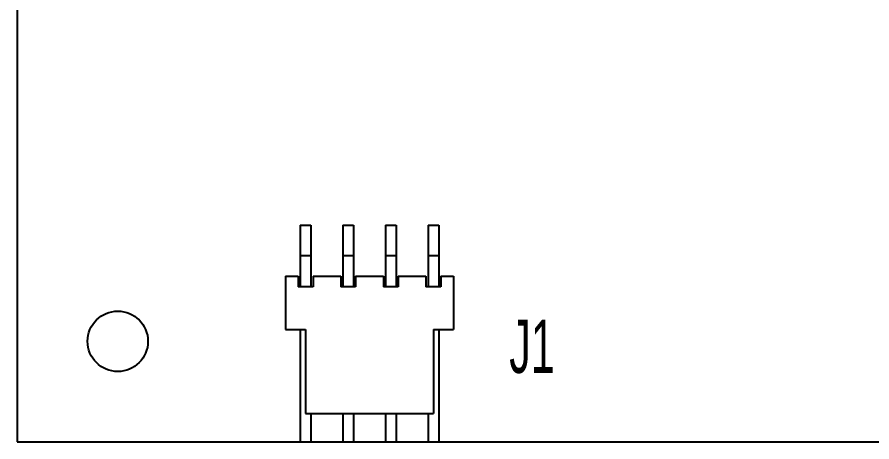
# Model space of a CAD drawing. Header units: millimetres. Extents: x 101 to 291, y 114 to 180.
# Drawn here: x 101 to 152, y 114.2 to 139.5 of the extents above; entities that cross this region are included whole.
import ezdxf

# ---------------------------------------------------------------- set-up
doc = ezdxf.new("R2010")
doc.units = ezdxf.units.MM
doc.styles.add('SLDTEXTSTYLE0', font='TXT', dxfattribs={"width": 0.605})

msp = doc.modelspace()

# ---------------------------------------------------------------- linework, layer by layer
at = {"color": 7, "linetype": 'Continuous', "lineweight": 25}
for p, q in [((101.034, 174.2), (101.034, 114.2)), ((117.91, 127.128), (118.545, 127.128)), ((117.91, 127.128), (117.91, 125.325)), ((118.545, 127.128), (118.545, 125.325)), ((120.45, 127.128), (121.085, 127.128)), ((120.45, 127.128), (120.45, 125.325)), ((121.085, 127.128), (121.085, 125.325)), ((122.99, 127.128), (123.625, 127.128)), ((122.99, 127.128), (122.99, 125.325)), ((123.625, 127.128), (123.625, 125.325)), ((125.53, 127.128), (126.165, 127.128)), ((125.53, 127.128), (125.53, 125.325)), ((126.165, 127.128), (126.165, 125.325)), ((117.91, 125.325), (117.91, 123.445)), ((117.91, 125.325), (118.545, 125.325)), ((118.545, 125.325), (118.545, 123.445)), ((120.45, 125.325), (121.085, 125.325)), ((120.45, 125.325), (120.45, 123.445)), ((121.085, 125.325), (121.085, 123.445)), ((122.99, 125.325), (123.625, 125.325)), ((122.99, 125.325), (122.99, 123.445)), ((123.625, 125.325), (123.625, 123.445)), ((125.53, 125.325), (126.165, 125.325)), ((125.53, 125.325), (125.53, 123.445)), ((126.165, 125.325), (126.165, 123.445)), ((117.034, 124.08), (117.034, 120.905)), ((117.034, 124.08), (117.783, 124.08)), ((117.783, 124.08), (117.783, 123.445)), ((118.672, 124.08), (118.672, 123.445)), ((118.672, 124.08), (120.323, 124.08)), ((120.323, 124.08), (120.323, 123.445)), ((121.212, 124.08), (121.212, 123.445)), ((121.212, 124.08), (122.863, 124.08)), ((122.863, 124.08), (122.863, 123.445)), ((123.752, 124.08), (123.752, 123.445)), ((123.752, 124.08), (125.403, 124.08)), ((125.403, 124.08), (125.403, 123.445)), ((126.292, 124.08), (126.292, 123.445)), ((126.292, 124.08), (127.041, 124.08)), ((127.041, 124.08), (127.041, 120.905)), ((118.672, 123.445), (117.783, 123.445)), ((121.212, 123.445), (120.323, 123.445)), ((123.752, 123.445), (122.863, 123.445)), ((126.292, 123.445), (125.403, 123.445)), ((117.034, 120.905), (118.227, 120.905)), ((117.91, 120.905), (117.91, 114.2)), ((118.227, 120.905), (118.227, 115.902)), ((125.847, 120.905), (125.847, 115.902)), ((125.847, 120.905), (127.041, 120.905)), ((126.165, 120.905), (126.165, 114.2)), ((118.227, 115.902), (125.847, 115.902)), ((118.545, 115.902), (118.545, 114.2)), ((120.45, 115.902), (120.45, 114.2)), ((121.085, 115.902), (121.085, 114.2)), ((122.99, 115.902), (122.99, 114.2)), ((123.625, 115.902), (123.625, 114.2)), ((125.53, 115.902), (125.53, 114.2)), ((101.034, 114.2), (117.91, 114.2)), ((117.91, 114.2), (118.545, 114.2)), ((118.545, 114.2), (120.45, 114.2)), ((120.45, 114.2), (121.085, 114.2)), ((121.085, 114.2), (122.99, 114.2)), ((122.99, 114.2), (123.625, 114.2)), ((123.625, 114.2), (125.53, 114.2)), ((125.53, 114.2), (126.165, 114.2)), ((126.165, 114.2), (242.534, 114.2))]:
    msp.add_line(p, q, dxfattribs=at)
msp.add_circle((107.034, 120.2), 1.8, dxfattribs=at)

# ---------------------------------------------------------------- texts
at = {"color": 7, "linetype": 'Continuous', "lineweight": 0, "insert": (130.37, 121.49), "char_height": 3.175, "attachment_point": 1, "style": 'SLDTEXTSTYLE0'}
msp.add_mtext('J1', dxfattribs=at)

doc.saveas('drawing.dxf')
